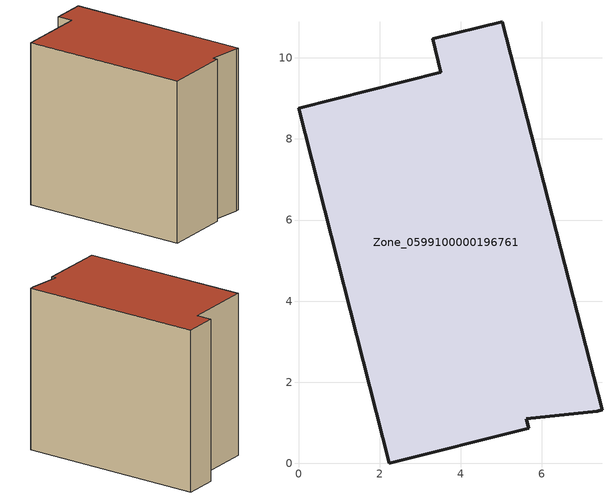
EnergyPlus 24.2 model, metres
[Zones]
Zone_0599100000196761
 floor ground (C_G): 7.37,1.29 5.62,1.1 5.68,0.87 2.24,0 0,8.75 3.51,9.64 3.31,10.46 5.02,10.89 7.48,1.32 z0
 wall outside (C_F): 5.62,1.1 7.37,1.29 7.48,1.32 5.02,10.89 3.31,10.46 3.51,9.64 0,8.75 2.24,0 5.68,0.87 5.62,1.1 z0:8.89
 roof outside (C_R): 2.24,0 5.68,0.87 5.62,1.1 7.37,1.29 7.48,1.32 5.02,10.89 3.31,10.46 3.51,9.64 0,8.75 z8.89
[BUILDING]
Pand.0599100000196761: North Axis=0; Terrain=City; Loads Convergence Tolerance Value=0.04; Temperature Convergence Tolerance Value=0.4; Solar Distribution=FullExterior; Maximum Number of Warmup Days=25; Minimum Number of Warmup Days=1
[Site:Location]
Rotterdam.The.Hague.AP_ZH_NLD Design_Conditions: Latitude=51.96; Longitude=4.45; Time Zone=1; Elevation=-4.5
[SITE:GROUNDTEMPERATURE:BUILDINGSURFACE]
18, 18, 18, 18, 18, 18, 18, 18, 18, 18, 18, 18
[MATERIAL] Thermal Absorptance=0.9; Solar Absorptance=0.7; Visible Absorptance=0.7
Name | Roughness | Thickness | Conductivity | Density | Specific Heat
G.TI.1975-1991 | MediumSmooth | 0.15 | 0.288461 | 540 | 1210
F.TI.1975-1991 | Rough | 0.3 | 0.230769 | 1920 | 840
R.TI.1975-1991 | MediumRough | 0.2 | 0.153846 | 1500 | 1000
[CONSTRUCTION]
C_G: G.TI.1975-1991
C_F: F.TI.1975-1991
C_R: R.TI.1975-1991
[ZONE]
Zone_0599100000196761: Type=1; Multiplier=1; Ceiling Height=Autocalculate; Volume=Autocalculate; Floor Area=autocalculate; Part of Total Floor Area=Yes
[ZONEINFILTRATION:DESIGNFLOWRATE]
Infil_Zone_0599100000196761: Zone or ZoneList or Space or SpaceList=Zone_0599100000196761; Schedule=AlwaysOn; Design Flow Rate Calculation Method=Flow/Area; Flow Rate per Floor Area=0.003; Constant Term Coefficient=1; Temperature Term Coefficient=0; Velocity Term Coefficient=0; Velocity Squared Term Coefficient=0
[HVACTEMPLATE:ZONE:IDEALLOADSAIRSYSTEM]
Zone_0599100000196761: Maximum Heating Supply Air Temperature=50; Minimum Cooling Supply Air Temperature=13; Maximum Heating Supply Air Humidity Ratio=0.0156; Minimum Cooling Supply Air Humidity Ratio=0.0077; Heating Limit=NoLimit; Cooling Limit=NoLimit; Dehumidification Control Type=ConstantSensibleHeatRatio; Cooling Sensible Heat Ratio=0.7; Dehumidification Setpoint=60; Humidification Control Type=None; Humidification Setpoint=30; Outdoor Air Method=None; Outdoor Air Flow Rate per Person=0.00944; Outdoor Air Flow Rate per Zone Floor Area=0; Outdoor Air Flow Rate per Zone=0; Demand Controlled Ventilation Type=None; Outdoor Air Economizer Type=NoEconomizer; Heat Recovery Type=None; Sensible Heat Recovery Effectiveness=0.7; Latent Heat Recovery Effectiveness=0.65
[ZONECONTROL:THERMOSTAT]
ThermostatControl_Zone_0599100000196761: Zone or ZoneList=Zone_0599100000196761; Control Type Schedule=DualSetpointControlType; Control 1=Thermostat_Zone_0599100000196761; Temperature Difference Between Cutout And Setpoint=0
[THERMOSTATSETPOINT:DUALSETPOINT]
Thermostat_Zone_0599100000196761: Heating Setpoint Temperature Schedule=HeatingSetpoint_Zone_0599100000196761; Cooling Setpoint Temperature Schedule=CoolingSetpoint_Zone_0599100000196761
[SCHEDULE:COMPACT]
HeatingSetpoint_Zone_0599100000196761: Through: 12/31, For: AllDays, Until: 24:00, 21
CoolingSetpoint_Zone_0599100000196761: Through: 12/31, For: AllDays, Until: 24:00, 24
DualSetpointControlType: Through: 12/31, For: AllDays, Until: 24:00, 4
AlwaysOn: Through: 12/31, For: AllDays, Until: 24:00, 1
